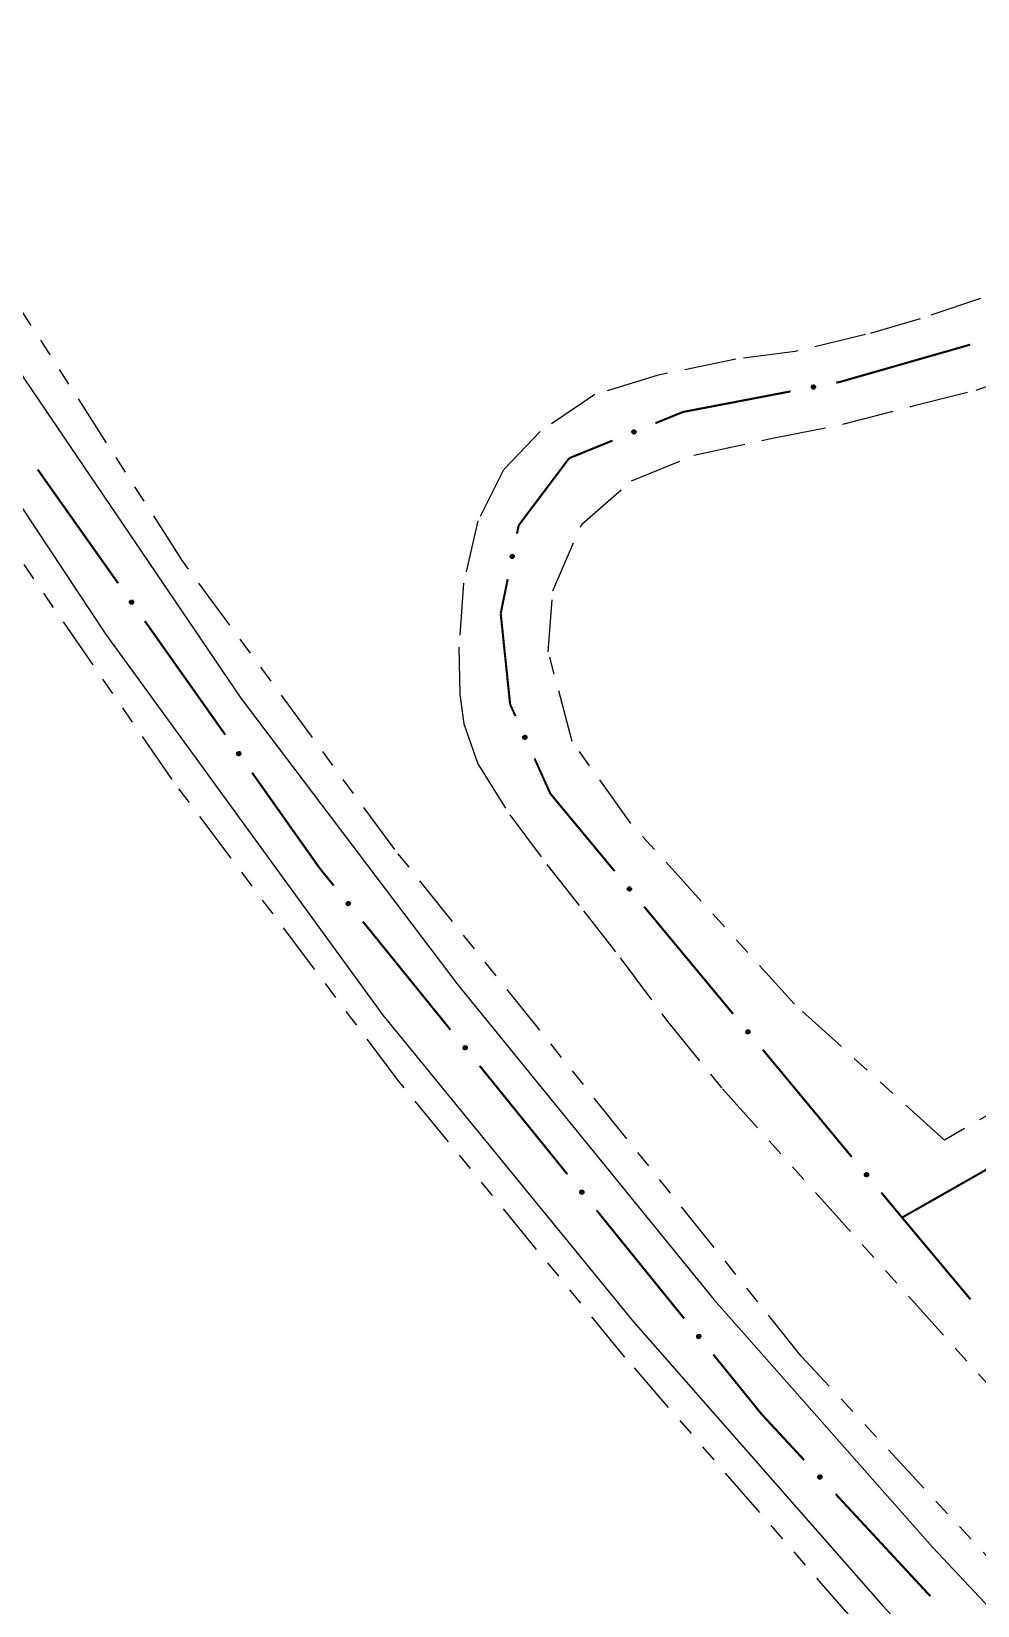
# Model space of a CAD drawing. Extents: x 208948 to 212966, y 4875285 to 4878160.
# Drawn here: x 211282 to 211363.5, y 4877432.6 to 4877568.2 of the extents above; entities that cross this region are included whole.
import ezdxf

# ---------------------------------------------------------------- set-up
doc = ezdxf.new("R2010")
doc.units = 0
doc.header["$LTSCALE"] = 1.5
doc.header["$MEASUREMENT"] = 0
doc.linetypes.add('TRACO_25', pattern=[8, 3, -1, 1, -1, 1, -1])
for name, color, linetype in [('SV-EIXO-ROD-ESTR', 7, 'CONTINUOUS'), ('SV-EIXO-RUA-N-PAV', 6, 'CONTINUOUS'), ('SV-FX-DOM-EST', 20, 'CONTINUOUS'), ('SV-ROD-ESTADUAIS', 20, 'CONTINUOUS'), ('SV-RUA-NAO-PAV', 7, 'CONTINUOUS')]:
    doc.layers.add(name, color=color, linetype=linetype)

msp = doc.modelspace()

# ---------------------------------------------------------------- linework, layer by layer
at = {"layer": 'SV-EIXO-ROD-ESTR', "const_width": 0.18}
for points in [[(211282.486059, 4877530.470601), (211289.413606, 4877520.672179)], [(211291.722789, 4877517.406038), (211298.650336, 4877507.607615)], [(211300.959519, 4877504.341474), (211306.732475, 4877496.176122)], [(211306.732475, 4877496.176122), (211306.765983, 4877496.128727)], [(211306.765983, 4877496.128727), (211307.987478, 4877494.619044)], [(211310.503488, 4877491.50943), (211318.051516, 4877482.18059)], [(211320.567526, 4877479.070976), (211328.115554, 4877469.742136)], [(211330.631564, 4877466.632522), (211338.179592, 4877457.303682)], [(211340.695602, 4877454.194068), (211344.469616, 4877449.529648)], [(211344.469616, 4877449.529648), (211344.860895, 4877449.046054)], [(211344.860895, 4877449.046054), (211348.516508, 4877445.101602)], [(211351.235479, 4877442.1678), (211359.392391, 4877433.366391)]]:
    msp.add_lwpolyline(points, dxfattribs=at)
at = {"layer": 'SV-EIXO-ROD-ESTR'}
for points in [[(211290.575136, 4877519.219977), (211290.623452, 4877519.212388), (211290.663425, 4877519.195984), (211290.692827, 4877519.172708), (211290.713445, 4877519.145364), (211290.731388, 4877519.115014), (211290.742727, 4877519.080424), (211290.746808, 4877519.039245), (211290.739535, 4877518.990724), (211290.72004, 4877518.95088), (211290.698762, 4877518.920834), (211290.671487, 4877518.897692), (211290.641712, 4877518.880756), (211290.605392, 4877518.870166), (211290.563621, 4877518.866437), (211290.515008, 4877518.874932), (211290.47593, 4877518.891282), (211290.448082, 4877518.914543), (211290.424991, 4877518.942111), (211290.407044, 4877518.973315), (211290.39611, 4877519.007333), (211290.392431, 4877519.049397), (211290.401451, 4877519.097267), (211290.417313, 4877519.136429), (211290.440178, 4877519.164596), (211290.46783, 4877519.186718), (211290.498051, 4877519.205084), (211290.532348, 4877519.21793), (211290.575136, 4877519.219977)], [(211299.811866, 4877506.155414), (211299.860182, 4877506.147824), (211299.900155, 4877506.131421), (211299.929557, 4877506.108144), (211299.950175, 4877506.0808), (211299.968118, 4877506.05045), (211299.979457, 4877506.01586), (211299.983538, 4877505.974681), (211299.976264, 4877505.92616), (211299.95677, 4877505.886316), (211299.935491, 4877505.85627), (211299.908217, 4877505.833129), (211299.878441, 4877505.816192), (211299.842121, 4877505.805602), (211299.80035, 4877505.801874), (211299.751738, 4877505.810368), (211299.712659, 4877505.826718), (211299.684812, 4877505.84998), (211299.661721, 4877505.877547), (211299.643774, 4877505.908751), (211299.632839, 4877505.94277), (211299.629161, 4877505.984834), (211299.638181, 4877506.032703), (211299.654043, 4877506.071865), (211299.676907, 4877506.100032), (211299.704559, 4877506.122154), (211299.734781, 4877506.140521), (211299.769078, 4877506.153367), (211299.811866, 4877506.155414)], [(211309.240685, 4877493.245176), (211309.289391, 4877493.240733), (211309.330343, 4877493.226955), (211309.361192, 4877493.205633), (211309.383539, 4877493.179683), (211309.403411, 4877493.150559), (211309.416968, 4877493.116777), (211309.423709, 4877493.075949), (211309.419595, 4877493.027059), (211309.402724, 4877492.986035), (211309.383438, 4877492.954673), (211309.35772, 4877492.929813), (211309.329105, 4877492.910982), (211309.293548, 4877492.89806), (211309.252107, 4877492.891633), (211309.203046, 4877492.896959), (211309.16299, 4877492.910742), (211309.133693, 4877492.932149), (211309.108864, 4877492.958162), (211309.088933, 4877492.988138), (211309.075816, 4877493.021376), (211309.069419, 4877493.063113), (211309.075318, 4877493.111466), (211309.088609, 4877493.151574), (211309.109599, 4877493.181164), (211309.135759, 4877493.205031), (211309.164727, 4877493.225318), (211309.198119, 4877493.24036), (211309.240685, 4877493.245176)], [(211319.304723, 4877480.806722), (211319.353429, 4877480.802279), (211319.394381, 4877480.788501), (211319.42523, 4877480.767179), (211319.447577, 4877480.741229), (211319.467449, 4877480.712105), (211319.481006, 4877480.678323), (211319.487747, 4877480.637495), (211319.483634, 4877480.588605), (211319.466762, 4877480.547581), (211319.447476, 4877480.516219), (211319.421758, 4877480.491359), (211319.393143, 4877480.472528), (211319.357586, 4877480.459606), (211319.316145, 4877480.453179), (211319.267084, 4877480.458505), (211319.227028, 4877480.472288), (211319.197731, 4877480.493695), (211319.172902, 4877480.519708), (211319.152971, 4877480.549684), (211319.139854, 4877480.582922), (211319.133457, 4877480.624659), (211319.139356, 4877480.673012), (211319.152647, 4877480.71312), (211319.173637, 4877480.74271), (211319.199797, 4877480.766577), (211319.228765, 4877480.786864), (211319.262157, 4877480.801906), (211319.304723, 4877480.806722)], [(211329.368761, 4877468.368268), (211329.417467, 4877468.363825), (211329.458419, 4877468.350047), (211329.489268, 4877468.328725), (211329.511615, 4877468.302775), (211329.531487, 4877468.273651), (211329.545044, 4877468.239869), (211329.551785, 4877468.199041), (211329.547672, 4877468.150151), (211329.5308, 4877468.109127), (211329.511514, 4877468.077765), (211329.485797, 4877468.052905), (211329.457181, 4877468.034074), (211329.421624, 4877468.021152), (211329.380183, 4877468.014725), (211329.331122, 4877468.020051), (211329.291066, 4877468.033834), (211329.261769, 4877468.055241), (211329.23694, 4877468.081254), (211329.217009, 4877468.11123), (211329.203892, 4877468.144468), (211329.197496, 4877468.186205), (211329.203394, 4877468.234558), (211329.216685, 4877468.274666), (211329.237675, 4877468.304256), (211329.263835, 4877468.328123), (211329.292803, 4877468.34841), (211329.326195, 4877468.363452), (211329.368761, 4877468.368268)], [(211339.432799, 4877455.929814), (211339.481505, 4877455.925371), (211339.522457, 4877455.911593), (211339.553306, 4877455.890271), (211339.575653, 4877455.864321), (211339.595525, 4877455.835197), (211339.609082, 4877455.801415), (211339.615823, 4877455.760587), (211339.61171, 4877455.711697), (211339.594838, 4877455.670673), (211339.575552, 4877455.639311), (211339.549835, 4877455.614451), (211339.521219, 4877455.59562), (211339.485662, 4877455.582698), (211339.444221, 4877455.576271), (211339.39516, 4877455.581597), (211339.355104, 4877455.59538), (211339.325807, 4877455.616787), (211339.300978, 4877455.6428), (211339.281047, 4877455.672776), (211339.26793, 4877455.706014), (211339.261534, 4877455.747751), (211339.267432, 4877455.796104), (211339.280723, 4877455.836212), (211339.301713, 4877455.865802), (211339.327874, 4877455.889669), (211339.356841, 4877455.909956), (211339.390233, 4877455.924998), (211339.432799, 4877455.929814)], [(211349.859067, 4877443.81491), (211349.907961, 4877443.813745), (211349.949745, 4877443.802746), (211349.981955, 4877443.783541), (211350.005993, 4877443.759149), (211350.027774, 4877443.731425), (211350.043567, 4877443.698628), (211350.053032, 4877443.658344), (211350.052208, 4877443.609288), (211350.038127, 4877443.567225), (211350.020989, 4877443.534639), (211349.996997, 4877443.50811), (211349.96971, 4877443.487402), (211349.9351, 4877443.472124), (211349.894183, 4877443.46293), (211349.844875, 4877443.464952), (211349.803985, 4877443.476017), (211349.773318, 4877443.495411), (211349.746799, 4877443.519699), (211349.724902, 4877443.54827), (211349.709585, 4877443.580553), (211349.700402, 4877443.621767), (211349.703043, 4877443.670407), (211349.713613, 4877443.711316), (211349.732571, 4877443.742248), (211349.757071, 4877443.767817), (211349.784613, 4877443.790001), (211349.81692, 4877443.807249), (211349.859067, 4877443.81491)]]:
    msp.add_lwpolyline(points, close=True, dxfattribs=at)
for points in [[(211290.392431, 4877519.049397), (211290.563621, 4877518.866437)], [(211290.39611, 4877519.007333), (211290.515008, 4877518.874932)], [(211290.399392, 4877519.025242), (211290.534457, 4877518.876751)], [(211290.400407, 4877519.07108), (211290.582331, 4877518.870492)], [(211290.401451, 4877519.097267), (211290.605392, 4877518.870166)], [(211290.404601, 4877518.987147), (211290.491365, 4877518.888063)], [(211290.407044, 4877518.973315), (211290.47593, 4877518.891282)], [(211290.409817, 4877519.114498), (211290.619965, 4877518.878717)], [(211290.417313, 4877519.136429), (211290.641712, 4877518.880756)], [(211290.430121, 4877519.147235), (211290.654447, 4877518.891399)], [(211290.440178, 4877519.164596), (211290.671487, 4877518.897692)], [(211290.455151, 4877519.173287), (211290.681976, 4877518.90919)], [(211290.46783, 4877519.186718), (211290.698762, 4877518.920834)], [(211290.486022, 4877519.193441), (211290.707985, 4877518.940948)], [(211290.498051, 4877519.205084), (211290.72004, 4877518.95088)], [(211290.517815, 4877519.207564), (211290.727501, 4877518.974799)], [(211290.532348, 4877519.21793), (211290.739535, 4877518.990724)], [(211290.552759, 4877519.217229), (211290.739601, 4877519.016776)], [(211290.575136, 4877519.219977), (211290.746808, 4877519.039245)], [(211290.601286, 4877519.214774), (211290.740154, 4877519.06563)], [(211290.623452, 4877519.212388), (211290.742727, 4877519.080424)], [(211290.646279, 4877519.203135), (211290.731141, 4877519.104378)], [(211290.663425, 4877519.195984), (211290.731388, 4877519.115014)], [(211299.629161, 4877505.984834), (211299.80035, 4877505.801874)], [(211299.632839, 4877505.94277), (211299.751738, 4877505.810368)], [(211299.636122, 4877505.960679), (211299.771186, 4877505.812188)], [(211299.637137, 4877506.006516), (211299.819061, 4877505.805928)], [(211299.638181, 4877506.032703), (211299.842121, 4877505.805602)], [(211299.641331, 4877505.922584), (211299.728095, 4877505.8235)], [(211299.643774, 4877505.908751), (211299.712659, 4877505.826718)], [(211299.646547, 4877506.049934), (211299.856694, 4877505.814153)], [(211299.654043, 4877506.071865), (211299.878441, 4877505.816192)], [(211299.666851, 4877506.082671), (211299.891177, 4877505.826835)], [(211299.676907, 4877506.100032), (211299.908217, 4877505.833129)], [(211299.691881, 4877506.108723), (211299.918705, 4877505.844627)], [(211299.704559, 4877506.122154), (211299.935491, 4877505.85627)], [(211299.722751, 4877506.128877), (211299.944715, 4877505.876384)], [(211299.734781, 4877506.140521), (211299.95677, 4877505.886316)], [(211299.754545, 4877506.143), (211299.964231, 4877505.910235)], [(211299.769078, 4877506.153367), (211299.976264, 4877505.92616)], [(211299.789489, 4877506.152666), (211299.97633, 4877505.952212)], [(211299.811866, 4877506.155414), (211299.983538, 4877505.974681)], [(211299.838016, 4877506.15021), (211299.976884, 4877506.001066)], [(211299.860182, 4877506.147824), (211299.979457, 4877506.01586)], [(211299.883009, 4877506.138572), (211299.967871, 4877506.039814)], [(211299.900155, 4877506.131421), (211299.968118, 4877506.05045)], [(211309.100689, 4877493.163187), (211309.341125, 4877492.922428)], [(211309.109599, 4877493.181164), (211309.35772, 4877492.929813)], [(211309.123978, 4877493.190807), (211309.367442, 4877492.941966)], [(211309.135759, 4877493.205031), (211309.383438, 4877492.954673)], [(211309.153477, 4877493.212919), (211309.391338, 4877492.975343)], [(211309.164727, 4877493.225318), (211309.402724, 4877492.986035)], [(211309.184288, 4877493.229073), (211309.408619, 4877493.010388)], [(211309.198119, 4877493.24036), (211309.419595, 4877493.027059)], [(211309.218533, 4877493.240983), (211309.417973, 4877493.053061)], [(211309.240685, 4877493.245176), (211309.423709, 4877493.075949)], [(211309.267117, 4877493.241678), (211309.415359, 4877493.101847)], [(211309.289391, 4877493.240733), (211309.416968, 4877493.116777)], [(211309.31277, 4877493.23298), (211309.403854, 4877493.13993)], [(211309.330343, 4877493.226955), (211309.403411, 4877493.150559)], [(211309.069419, 4877493.063113), (211309.252107, 4877492.891633)], [(211309.075318, 4877493.111466), (211309.293548, 4877492.89806)], [(211309.075816, 4877493.021376), (211309.203046, 4877492.896959)], [(211309.075973, 4877493.085267), (211309.270515, 4877492.896891)], [(211309.077931, 4877493.03946), (211309.222335, 4877492.900035)], [(211309.08255, 4877493.129203), (211309.307536, 4877492.907538)], [(211309.085598, 4877493.001783), (211309.178602, 4877492.90853)], [(211309.088609, 4877493.151574), (211309.329105, 4877492.910982)], [(211309.088933, 4877492.988138), (211309.16299, 4877492.910742)], [(211319.133457, 4877480.624659), (211319.316145, 4877480.453179)], [(211319.139356, 4877480.673012), (211319.357586, 4877480.459606)], [(211319.139854, 4877480.582922), (211319.267084, 4877480.458505)], [(211319.140011, 4877480.646813), (211319.334553, 4877480.458437)], [(211319.141969, 4877480.601006), (211319.286373, 4877480.461581)], [(211319.146588, 4877480.690749), (211319.371574, 4877480.469084)], [(211319.149636, 4877480.563329), (211319.24264, 4877480.470076)], [(211319.152647, 4877480.71312), (211319.393143, 4877480.472528)], [(211319.152971, 4877480.549684), (211319.227028, 4877480.472288)], [(211319.164727, 4877480.724733), (211319.405163, 4877480.483974)], [(211319.173637, 4877480.74271), (211319.421758, 4877480.491359)], [(211319.188016, 4877480.752353), (211319.43148, 4877480.503512)], [(211319.199797, 4877480.766577), (211319.447476, 4877480.516219)], [(211319.217515, 4877480.774465), (211319.455376, 4877480.536889)], [(211319.228765, 4877480.786864), (211319.466762, 4877480.547581)], [(211319.248326, 4877480.790619), (211319.472657, 4877480.571934)], [(211319.262157, 4877480.801906), (211319.483634, 4877480.588605)], [(211319.282571, 4877480.802529), (211319.482011, 4877480.614607)], [(211319.304723, 4877480.806722), (211319.487747, 4877480.637495)], [(211319.331155, 4877480.803224), (211319.479397, 4877480.663393)], [(211319.353429, 4877480.802279), (211319.481006, 4877480.678323)], [(211319.376808, 4877480.794526), (211319.467892, 4877480.701476)], [(211319.394381, 4877480.788501), (211319.467449, 4877480.712105)], [(211329.197496, 4877468.186205), (211329.380183, 4877468.014725)], [(211329.203394, 4877468.234558), (211329.421624, 4877468.021152)], [(211329.203892, 4877468.144468), (211329.331122, 4877468.020051)], [(211329.204049, 4877468.208359), (211329.398591, 4877468.019983)], [(211329.206007, 4877468.162552), (211329.350412, 4877468.023127)], [(211329.210626, 4877468.252295), (211329.435612, 4877468.03063)], [(211329.213674, 4877468.124875), (211329.306678, 4877468.031622)], [(211329.216685, 4877468.274666), (211329.457181, 4877468.034074)], [(211329.217009, 4877468.11123), (211329.291066, 4877468.033834)], [(211329.228765, 4877468.286279), (211329.469201, 4877468.04552)], [(211329.237675, 4877468.304256), (211329.485797, 4877468.052905)], [(211329.252054, 4877468.313899), (211329.495518, 4877468.065058)], [(211329.263835, 4877468.328123), (211329.511514, 4877468.077765)], [(211329.281553, 4877468.336011), (211329.519414, 4877468.098435)], [(211329.292803, 4877468.34841), (211329.5308, 4877468.109127)], [(211329.312364, 4877468.352165), (211329.536695, 4877468.13348)], [(211329.326195, 4877468.363452), (211329.547672, 4877468.150151)], [(211329.346609, 4877468.364075), (211329.546049, 4877468.176153)], [(211329.368761, 4877468.368268), (211329.551785, 4877468.199041)], [(211329.395193, 4877468.36477), (211329.543435, 4877468.224939)], [(211329.417467, 4877468.363825), (211329.545044, 4877468.239869)], [(211329.440846, 4877468.356072), (211329.53193, 4877468.263022)], [(211329.458419, 4877468.350047), (211329.531487, 4877468.273651)], [(211339.261534, 4877455.747751), (211339.444221, 4877455.576271)], [(211339.267432, 4877455.796104), (211339.485662, 4877455.582698)], [(211339.26793, 4877455.706014), (211339.39516, 4877455.581597)], [(211339.268087, 4877455.769905), (211339.462629, 4877455.581529)], [(211339.270045, 4877455.724098), (211339.41445, 4877455.584673)], [(211339.274664, 4877455.813841), (211339.49965, 4877455.592176)], [(211339.277712, 4877455.686421), (211339.370716, 4877455.593168)], [(211339.280723, 4877455.836212), (211339.521219, 4877455.59562)], [(211339.281047, 4877455.672776), (211339.355104, 4877455.59538)], [(211339.292803, 4877455.847825), (211339.533239, 4877455.607066)], [(211339.301713, 4877455.865802), (211339.549835, 4877455.614451)], [(211339.316092, 4877455.875445), (211339.559556, 4877455.626604)], [(211339.327874, 4877455.889669), (211339.575552, 4877455.639311)], [(211339.345591, 4877455.897557), (211339.583452, 4877455.659981)], [(211339.356841, 4877455.909956), (211339.594838, 4877455.670673)], [(211339.376403, 4877455.913711), (211339.600733, 4877455.695026)], [(211339.390233, 4877455.924998), (211339.61171, 4877455.711697)], [(211339.410647, 4877455.925621), (211339.610087, 4877455.737699)], [(211339.432799, 4877455.929814), (211339.615823, 4877455.760587)], [(211339.459231, 4877455.926316), (211339.607473, 4877455.786485)], [(211339.481505, 4877455.925371), (211339.609082, 4877455.801415)], [(211339.504884, 4877455.917618), (211339.595968, 4877455.824568)], [(211339.522457, 4877455.911593), (211339.595525, 4877455.835197)], [(211349.700402, 4877443.621767), (211349.894183, 4877443.46293)], [(211349.703043, 4877443.670407), (211349.9351, 4877443.472124)], [(211349.705455, 4877443.644311), (211349.912197, 4877443.469412)], [(211349.709069, 4877443.688589), (211349.94842, 4877443.482518)], [(211349.709585, 4877443.580553), (211349.844875, 4877443.464952)], [(211349.710482, 4877443.598738), (211349.863915, 4877443.469316)], [(211349.713613, 4877443.711316), (211349.96971, 4877443.487402)], [(211349.720659, 4877443.56166), (211349.81971, 4877443.474858)], [(211349.724887, 4877443.723714), (211349.980934, 4877443.499628)], [(211349.724902, 4877443.54827), (211349.803985, 4877443.476017)], [(211349.732571, 4877443.742248), (211349.996997, 4877443.50811)], [(211349.746271, 4877443.752833), (211350.005881, 4877443.520888)], [(211349.757071, 4877443.767817), (211350.020989, 4877443.534639)], [(211349.77422, 4877443.776876), (211350.027484, 4877443.555793)], [(211349.784613, 4877443.790001), (211350.038127, 4877443.567225)], [(211349.803878, 4877443.79506), (211350.042375, 4877443.591918)], [(211349.81692, 4877443.807249), (211350.052208, 4877443.609288)], [(211349.837246, 4877443.809241), (211350.048845, 4877443.635123)], [(211349.859067, 4877443.81491), (211350.053032, 4877443.658344)], [(211349.885674, 4877443.813193), (211350.042964, 4877443.683624)], [(211349.907961, 4877443.813745), (211350.043567, 4877443.698628)], [(211349.931807, 4877443.807578), (211350.02893, 4877443.720849)], [(211349.949745, 4877443.802746), (211350.027774, 4877443.731425)]]:
    msp.add_lwpolyline(points, dxfattribs=at)
at = {"layer": 'SV-EIXO-RUA-N-PAV', "const_width": 0.18}
for points in [[(211351.588031, 4877538.014561), (211362.826969, 4877541.235076)], [(211351.284782, 4877537.956563), (211351.588031, 4877538.014561)], [(211338.089078, 4877535.432794), (211347.355993, 4877537.205155)], [(211335.712386, 4877534.467822), (211337.565471, 4877535.220202)], [(211337.565471, 4877535.220202), (211338.089078, 4877535.432794)], [(211328.278364, 4877531.449497), (211332.006216, 4877532.963061)], [(211327.691609, 4877530.668815), (211328.278364, 4877531.449497)], [(211323.926242, 4877525.658962), (211327.691609, 4877530.668815)], [(211323.779829, 4877524.940841), (211323.926242, 4877525.658962)], [(211322.377182, 4877518.061191), (211322.980735, 4877521.021473)], [(211322.478215, 4877517.087602), (211322.377182, 4877518.061191)], [(211323.188595, 4877510.242125), (211322.478215, 4877517.087602)], [(211323.236899, 4877510.134725), (211323.188595, 4877510.242125)], [(211323.647082, 4877509.222722), (211323.236899, 4877510.134725)], [(211326.655539, 4877502.533706), (211325.287815, 4877505.57471)], [(211327.080438, 4877502.021403), (211326.655539, 4877502.533706)], [(211332.187564, 4877495.863703), (211327.080438, 4877502.021403)], [(211342.401816, 4877483.548304), (211334.741127, 4877492.784854)], [(211352.616068, 4877471.232906), (211344.955379, 4877480.469455)], [(211367.274156, 4877471.868432), (211357.712704, 4877466.429808)], [(211356.956467, 4877465.999655), (211355.169631, 4877468.154056)], [(211357.712704, 4877466.429808), (211356.956467, 4877465.999655)], [(211357.085432, 4877465.845442), (211356.956467, 4877465.999655)], [(211362.859078, 4877458.941457), (211357.085432, 4877465.845442)]]:
    msp.add_lwpolyline(points, dxfattribs=at)
at = {"layer": 'SV-EIXO-RUA-N-PAV'}
for points in [[(211349.158586, 4877537.661989), (211349.185481, 4877537.702839), (211349.216949, 4877537.732447), (211349.250303, 4877537.749588), (211349.283726, 4877537.75705), (211349.31878, 4877537.760832), (211349.354962, 4877537.756848), (211349.394142, 4877537.743531), (211349.435309, 4877537.716839), (211349.463521, 4877537.682609), (211349.482075, 4877537.650809), (211349.491862, 4877537.616405), (211349.494966, 4877537.58229), (211349.489585, 4877537.544843), (211349.475701, 4877537.50527), (211349.44786, 4877537.464525), (211349.41681, 4877537.435709), (211349.384113, 4877537.419977), (211349.349464, 4877537.410357), (211349.313631, 4877537.406924), (211349.278136, 4877537.41104), (211349.238317, 4877537.42509), (211349.198466, 4877537.453102), (211349.169372, 4877537.483742), (211349.153185, 4877537.51621), (211349.144481, 4877537.550536), (211349.14026, 4877537.585648), (211349.142751, 4877537.622186), (211349.158586, 4877537.661989)], [(211333.684763, 4877533.763384), (211333.703156, 4877533.808702), (211333.728231, 4877533.84389), (211333.757592, 4877533.867219), (211333.788912, 4877533.881069), (211333.822551, 4877533.891629), (211333.858814, 4877533.894793), (211333.89984, 4877533.88939), (211333.94543, 4877533.871259), (211333.979788, 4877533.843203), (211334.0042, 4877533.815642), (211334.020522, 4877533.783814), (211334.030233, 4877533.750964), (211334.032274, 4877533.713187), (211334.026393, 4877533.671664), (211334.007052, 4877533.626263), (211333.982232, 4877533.591935), (211333.953241, 4877533.570116), (211333.92114, 4877533.553909), (211333.886668, 4877533.54354), (211333.851053, 4877533.540639), (211333.809257, 4877533.546636), (211333.764699, 4877533.566319), (211333.730178, 4877533.590683), (211333.707958, 4877533.61936), (211333.692714, 4877533.651323), (211333.681712, 4877533.684933), (211333.677013, 4877533.721254), (211333.684763, 4877533.763384)], [(211323.243717, 4877522.862364), (211323.216164, 4877522.902773), (211323.200747, 4877522.943137), (211323.197578, 4877522.980503), (211323.203387, 4877523.014253), (211323.213219, 4877523.048111), (211323.230664, 4877523.08006), (211323.257879, 4877523.111232), (211323.298221, 4877523.139155), (211323.340608, 4877523.152231), (211323.377075, 4877523.157298), (211323.412616, 4877523.153267), (211323.445348, 4877523.143164), (211323.477935, 4877523.123946), (211323.509255, 4877523.096057), (211323.536352, 4877523.054813), (211323.551195, 4877523.015138), (211323.553311, 4877522.978915), (211323.549032, 4877522.94321), (211323.53858, 4877522.908764), (211323.521276, 4877522.8775), (211323.493139, 4877522.846017), (211323.452076, 4877522.819812), (211323.412674, 4877522.804556), (211323.37649, 4877522.801931), (211323.341433, 4877522.806936), (211323.307354, 4877522.816384), (211323.274508, 4877522.832583), (211323.243717, 4877522.862364)], [(211324.42599, 4877507.222526), (211324.380023, 4877507.239231), (211324.343932, 4877507.262988), (211324.319534, 4877507.291466), (211324.304536, 4877507.322253), (211324.292739, 4877507.355478), (211324.288237, 4877507.3916), (211324.29212, 4877507.432798), (211324.308554, 4877507.479027), (211324.33532, 4877507.514398), (211324.36196, 4877507.539812), (211324.393163, 4877507.5573), (211324.425631, 4877507.568218), (211324.463307, 4877507.571655), (211324.505019, 4877507.567312), (211324.551104, 4877507.549662), (211324.586326, 4877507.526129), (211324.609202, 4877507.497964), (211324.626584, 4877507.466484), (211324.638221, 4877507.432419), (211324.642436, 4877507.396936), (211324.637988, 4877507.354947), (211324.619965, 4877507.309691), (211324.596895, 4877507.274293), (211324.569058, 4877507.251028), (211324.53768, 4877507.234613), (211324.5045, 4877507.222376), (211324.468378, 4877507.216338), (211324.42599, 4877507.222526)], [(211333.471339, 4877494.143411), (211333.422583, 4877494.147263), (211333.381466, 4877494.160542), (211333.350361, 4877494.181489), (211333.327701, 4877494.207166), (211333.307477, 4877494.236046), (211333.293511, 4877494.269661), (211333.286275, 4877494.310404), (211333.289795, 4877494.359341), (211333.306167, 4877494.400566), (211333.325071, 4877494.43216), (211333.350485, 4877494.457331), (211333.378869, 4877494.476507), (211333.414267, 4877494.48986), (211333.455628, 4877494.49679), (211333.50475, 4877494.49206), (211333.54497, 4877494.478764), (211333.574524, 4877494.457713), (211333.599667, 4877494.432004), (211333.619961, 4877494.402272), (211333.63348, 4877494.369196), (211333.640382, 4877494.327539), (211333.635071, 4877494.279118), (211333.622268, 4877494.238852), (211333.601638, 4877494.20901), (211333.57577, 4877494.184826), (211333.54705, 4877494.164189), (211333.513844, 4877494.148744), (211333.471339, 4877494.143411)], [(211343.685592, 4877481.828013), (211343.636835, 4877481.831864), (211343.595719, 4877481.845144), (211343.564614, 4877481.86609), (211343.541953, 4877481.891767), (211343.521729, 4877481.920647), (211343.507763, 4877481.954262), (211343.500527, 4877481.995005), (211343.504047, 4877482.043942), (211343.520419, 4877482.085167), (211343.539323, 4877482.116761), (211343.564737, 4877482.141932), (211343.593122, 4877482.161108), (211343.628519, 4877482.174461), (211343.66988, 4877482.181391), (211343.719002, 4877482.176661), (211343.759222, 4877482.163365), (211343.788776, 4877482.142315), (211343.813919, 4877482.116605), (211343.834213, 4877482.086873), (211343.847732, 4877482.053797), (211343.854635, 4877482.01214), (211343.849323, 4877481.963719), (211343.83652, 4877481.923453), (211343.815891, 4877481.893611), (211343.790022, 4877481.869427), (211343.761302, 4877481.848791), (211343.728096, 4877481.833345), (211343.685592, 4877481.828013)], [(211353.899844, 4877469.512614), (211353.851087, 4877469.516465), (211353.809971, 4877469.529745), (211353.778866, 4877469.550691), (211353.756206, 4877469.576368), (211353.735982, 4877469.605248), (211353.722016, 4877469.638863), (211353.714779, 4877469.679606), (211353.718299, 4877469.728543), (211353.734671, 4877469.769769), (211353.753576, 4877469.801363), (211353.778989, 4877469.826533), (211353.807374, 4877469.845709), (211353.842772, 4877469.859062), (211353.884132, 4877469.865992), (211353.933254, 4877469.861262), (211353.973474, 4877469.847966), (211354.003029, 4877469.826916), (211354.028171, 4877469.801206), (211354.048465, 4877469.771474), (211354.061984, 4877469.738398), (211354.068887, 4877469.696741), (211354.063576, 4877469.64832), (211354.050773, 4877469.608054), (211354.030143, 4877469.578212), (211354.004274, 4877469.554028), (211353.975555, 4877469.533392), (211353.942348, 4877469.517946), (211353.899844, 4877469.512614)]]:
    msp.add_lwpolyline(points, close=True, dxfattribs=at)
for points in [[(211349.14026, 4877537.585648), (211349.463521, 4877537.682609)], [(211349.142751, 4877537.622186), (211349.435309, 4877537.716839)], [(211349.144481, 4877537.550536), (211349.482075, 4877537.650809)], [(211349.145885, 4877537.569879), (211349.467577, 4877537.667526)], [(211349.146178, 4877537.604667), (211349.44483, 4877537.699296)], [(211349.151466, 4877537.533437), (211349.485732, 4877537.63071)], [(211349.151832, 4877537.640479), (211349.411617, 4877537.727675)], [(211349.153185, 4877537.51621), (211349.491862, 4877537.616405)], [(211349.158586, 4877537.661989), (211349.394142, 4877537.743531)], [(211349.164831, 4877537.499872), (211349.490544, 4877537.598288)], [(211349.169372, 4877537.483742), (211349.494966, 4877537.58229)], [(211349.17414, 4877537.683645), (211349.367367, 4877537.748386)], [(211349.185481, 4877537.702839), (211349.354962, 4877537.756848)], [(211349.186239, 4877537.467846), (211349.487827, 4877537.561648)], [(211349.198466, 4877537.453102), (211349.489585, 4877537.544843)], [(211349.203347, 4877537.719795), (211349.328362, 4877537.756208)], [(211349.216949, 4877537.732447), (211349.31878, 4877537.760832)], [(211349.221875, 4877537.44132), (211349.479749, 4877537.523982)], [(211349.238317, 4877537.42509), (211349.475701, 4877537.50527)], [(211349.263188, 4877537.421436), (211349.454248, 4877537.482984)], [(211349.278136, 4877537.41104), (211349.44786, 4877537.464525)], [(211349.300026, 4877537.410421), (211349.426125, 4877537.448431)], [(211349.313631, 4877537.406924), (211349.41681, 4877537.435709)], [(211333.677013, 4877533.721254), (211333.94543, 4877533.871259)], [(211333.682344, 4877533.740969), (211333.920078, 4877533.877256)], [(211333.683798, 4877533.704742), (211333.958196, 4877533.855915)], [(211333.684763, 4877533.763384), (211333.89984, 4877533.88939)], [(211333.695785, 4877533.787662), (211333.872633, 4877533.888919)], [(211333.703156, 4877533.808702), (211333.858814, 4877533.894793)], [(211333.717364, 4877533.828823), (211333.832851, 4877533.888967)], [(211333.728231, 4877533.84389), (211333.822551, 4877533.891629)], [(211333.681712, 4877533.684933), (211333.979788, 4877533.843203)], [(211333.69031, 4877533.670568), (211333.986714, 4877533.829203)], [(211333.692714, 4877533.651323), (211334.0042, 4877533.815642)], [(211333.702905, 4877533.635919), (211334.011715, 4877533.796645)], [(211333.707958, 4877533.61936), (211334.020522, 4877533.783814)], [(211333.722573, 4877533.605614), (211334.02277, 4877533.765789)], [(211333.730178, 4877533.590683), (211334.030233, 4877533.750964)], [(211333.749826, 4877533.578389), (211334.027266, 4877533.729324)], [(211333.764699, 4877533.566319), (211334.032274, 4877533.713187)], [(211333.78996, 4877533.559339), (211334.026705, 4877533.690806)], [(211333.809257, 4877533.546636), (211334.026393, 4877533.671664)], [(211333.834363, 4877533.547913), (211334.009709, 4877533.645615)], [(211333.851053, 4877533.540639), (211334.007052, 4877533.626263)], [(211333.872643, 4877533.544311), (211333.988881, 4877533.606232)], [(211333.886668, 4877533.54354), (211333.982232, 4877533.591935)], [(211323.200747, 4877522.943137), (211323.213219, 4877523.048111)], [(211323.207276, 4877522.925745), (211323.22114, 4877523.055214)], [(211323.216164, 4877522.902773), (211323.230664, 4877523.08006)], [(211323.229603, 4877522.884985), (211323.243207, 4877523.088315)], [(211323.243717, 4877522.862364), (211323.257879, 4877523.111232)], [(211323.261042, 4877522.847938), (211323.27919, 4877523.121364)], [(211323.274508, 4877522.832583), (211323.298221, 4877523.139155)], [(211323.292014, 4877522.82909), (211323.318067, 4877523.14129)], [(211323.307354, 4877522.816384), (211323.340608, 4877523.152231)], [(211323.324077, 4877522.81559), (211323.3561, 4877523.150246)], [(211323.341433, 4877522.806936), (211323.377075, 4877523.157298)], [(211323.359904, 4877522.806893), (211323.397055, 4877523.153037)], [(211323.37649, 4877522.801931), (211323.412616, 4877523.153267)], [(211323.396029, 4877522.80649), (211323.42887, 4877523.145158)], [(211323.412674, 4877522.804556), (211323.445348, 4877523.143164)], [(211323.43379, 4877522.81411), (211323.461725, 4877523.128711)], [(211323.452076, 4877522.819812), (211323.477935, 4877523.123946)], [(211323.471876, 4877522.836982), (211323.493489, 4877523.106917)], [(211323.493139, 4877522.846017), (211323.509255, 4877523.096057)], [(211323.505976, 4877522.86763), (211323.521709, 4877523.067741)], [(211323.521276, 4877522.8775), (211323.536352, 4877523.054813)], [(211323.530172, 4877522.897511), (211323.542971, 4877523.028591)], [(211323.53858, 4877522.908764), (211323.551195, 4877523.015138)], [(211324.380023, 4877507.239231), (211324.288237, 4877507.3916)], [(211324.42599, 4877507.222526), (211324.29212, 4877507.432798)], [(211324.343932, 4877507.262988), (211324.292739, 4877507.355478)], [(211324.401321, 4877507.232643), (211324.293596, 4877507.405627)], [(211324.359391, 4877507.252685), (211324.295019, 4877507.36587)], [(211324.448479, 4877507.220936), (211324.303498, 4877507.45347)], [(211324.468378, 4877507.216338), (211324.308554, 4877507.479027)], [(211324.484628, 4877507.223729), (211324.323415, 4877507.492351)], [(211324.5045, 4877507.222376), (211324.33532, 4877507.514398)], [(211324.518537, 4877507.231499), (211324.349054, 4877507.521837)], [(211324.53768, 4877507.234613), (211324.36196, 4877507.539812)], [(211324.552697, 4877507.245367), (211324.380666, 4877507.548024)], [(211324.569058, 4877507.251028), (211324.393163, 4877507.5573)], [(211324.582254, 4877507.266141), (211324.411092, 4877507.560212)], [(211324.596895, 4877507.274293), (211324.425631, 4877507.568218)], [(211324.608453, 4877507.294383), (211324.447366, 4877507.566054)], [(211324.619965, 4877507.309691), (211324.463307, 4877507.571655)], [(211324.626007, 4877507.335193), (211324.485878, 4877507.566917)], [(211324.637988, 4877507.354947), (211324.505019, 4877507.567312)], [(211324.635784, 4877507.379988), (211324.531667, 4877507.551602)], [(211324.642436, 4877507.396936), (211324.551104, 4877507.549662)], [(211324.637969, 4877507.418375), (211324.571793, 4877507.532245)], [(211324.638221, 4877507.432419), (211324.586326, 4877507.526129)], [(211333.471339, 4877494.143411), (211333.286275, 4877494.310404)], [(211333.513844, 4877494.148744), (211333.289795, 4877494.359341)], [(211333.493439, 4877494.147873), (211333.291732, 4877494.333361)], [(211333.422583, 4877494.147263), (211333.293511, 4877494.269661)], [(211333.444867, 4877494.146588), (211333.294938, 4877494.284609)], [(211333.527536, 4877494.160198), (211333.300568, 4877494.376144)], [(211333.54705, 4877494.164189), (211333.306167, 4877494.400566)], [(211333.399112, 4877494.154732), (211333.306905, 4877494.246669)], [(211333.381466, 4877494.160542), (211333.307477, 4877494.236046)], [(211333.558149, 4877494.176724), (211333.317422, 4877494.411396)], [(211333.57577, 4877494.184826), (211333.325071, 4877494.43216)], [(211333.587378, 4877494.199193), (211333.340912, 4877494.44506)], [(211333.601638, 4877494.20901), (211333.350485, 4877494.457331)], [(211333.61033, 4877494.227093), (211333.36699, 4877494.464916)], [(211333.622268, 4877494.238852), (211333.378869, 4877494.476507)], [(211333.628055, 4877494.261295), (211333.400395, 4877494.480213)], [(211333.635071, 4877494.279118), (211333.414267, 4877494.48986)], [(211333.634098, 4877494.305307), (211333.437285, 4877494.491308)], [(211333.640382, 4877494.327539), (211333.455628, 4877494.49679)], [(211333.631584, 4877494.351087), (211333.485499, 4877494.48875)], [(211333.63348, 4877494.369196), (211333.50475, 4877494.49206)], [(211333.62346, 4877494.388669), (211333.529332, 4877494.480786)], [(211333.619961, 4877494.402272), (211333.54497, 4877494.478764)], [(211343.685592, 4877481.828013), (211343.500527, 4877481.995005)], [(211343.728096, 4877481.833345), (211343.504047, 4877482.043942)], [(211343.707691, 4877481.832474), (211343.505985, 4877482.017962)], [(211343.636835, 4877481.831864), (211343.507763, 4877481.954262)], [(211343.659119, 4877481.831189), (211343.509191, 4877481.96921)], [(211343.741788, 4877481.844799), (211343.51482, 4877482.060745)], [(211343.761302, 4877481.848791), (211343.520419, 4877482.085167)], [(211343.613364, 4877481.839333), (211343.521157, 4877481.93127)], [(211343.595719, 4877481.845144), (211343.521729, 4877481.920647)], [(211343.772401, 4877481.861325), (211343.531674, 4877482.095997)], [(211343.790022, 4877481.869427), (211343.539323, 4877482.116761)], [(211343.80163, 4877481.883794), (211343.555164, 4877482.129661)], [(211343.815891, 4877481.893611), (211343.564737, 4877482.141932)], [(211343.824582, 4877481.911694), (211343.581242, 4877482.149517)], [(211343.83652, 4877481.923453), (211343.593122, 4877482.161108)], [(211343.842307, 4877481.945896), (211343.614647, 4877482.164814)], [(211343.849323, 4877481.963719), (211343.628519, 4877482.174461)], [(211343.84835, 4877481.989909), (211343.651537, 4877482.175909)], [(211343.854635, 4877482.01214), (211343.66988, 4877482.181391)], [(211343.845836, 4877482.035688), (211343.699751, 4877482.173351)], [(211343.847732, 4877482.053797), (211343.719002, 4877482.176661)], [(211343.837713, 4877482.07327), (211343.743584, 4877482.165387)], [(211343.834213, 4877482.086873), (211343.759222, 4877482.163365)], [(211353.899844, 4877469.512614), (211353.714779, 4877469.679606)], [(211353.942348, 4877469.517946), (211353.718299, 4877469.728543)], [(211353.921943, 4877469.517075), (211353.720237, 4877469.702563)], [(211353.851087, 4877469.516465), (211353.722016, 4877469.638863)], [(211353.873371, 4877469.515791), (211353.723443, 4877469.653811)], [(211353.956041, 4877469.5294), (211353.729072, 4877469.745346)], [(211353.975555, 4877469.533392), (211353.734671, 4877469.769769)], [(211353.827616, 4877469.523934), (211353.735409, 4877469.615872)], [(211353.809971, 4877469.529745), (211353.735982, 4877469.605248)], [(211353.986653, 4877469.545926), (211353.745927, 4877469.780598)], [(211354.004274, 4877469.554028), (211353.753576, 4877469.801363)], [(211354.015882, 4877469.568395), (211353.769416, 4877469.814262)], [(211354.030143, 4877469.578212), (211353.778989, 4877469.826533)], [(211354.038834, 4877469.596295), (211353.795494, 4877469.834118)], [(211354.050773, 4877469.608054), (211353.807374, 4877469.845709)], [(211354.05656, 4877469.630497), (211353.8289, 4877469.849415)], [(211354.063576, 4877469.64832), (211353.842772, 4877469.859062)], [(211354.062603, 4877469.67451), (211353.865789, 4877469.86051)], [(211354.068887, 4877469.696741), (211353.884132, 4877469.865992)], [(211354.060089, 4877469.720289), (211353.914003, 4877469.857952)], [(211354.061984, 4877469.738398), (211353.933254, 4877469.861262)], [(211354.051965, 4877469.757871), (211353.957837, 4877469.849988)], [(211354.048465, 4877469.771474), (211353.973474, 4877469.847966)]]:
    msp.add_lwpolyline(points, dxfattribs=at)
at = {"layer": 'SV-FX-DOM-EST', "linetype": 'TRACO_25'}
for points in [[(211593.606706, 4877194.929585, 14.807344), (211579.386038, 4877209.7716, 15.335807), (211528.645454, 4877263.14386, 15.744618), (211495.950182, 4877297.586343, 15.744618), (211475.655299, 4877318.965769, 15.824387), (211443.564526, 4877352.520099, 16.621592), (211432.314904, 4877364.328612, 16.574324), (211399.612598, 4877398.655596, 16.574324), (211348.272802, 4877454.066346, 16.291399), (211313.256036, 4877497.714499, 16.690691), (211294.912353, 4877522.683421, 16.960211), (211279.499061, 4877546.662359, 16.800495), (211265.886116, 4877568.411391, 16.760567), (211253.943407, 4877589.400443, 16.411186), (211239.510043, 4877616.119226, 15.862161), (211226.566782, 4877643.79794, 16.051825), (211215.373869, 4877669.156754, 15.692462), (211201.590186, 4877701.815218, 14.704216), (211191.217388, 4877726.804041, 14.304925), (211170.141752, 4877776.831688, 14.314907), (211144.214865, 4877837.658832, 8.894528), (211131.554508, 4877867.90044, 8.894528), (211114.550631, 4877907.421634, 7.849476)], [(211593.606111, 4877178.030941, 15.206184), (211589.152032, 4877182.704775, 15.206184), (211527.853395, 4877247.085434, 15.525256), (211495.641018, 4877281.087274, 16.053719), (211468.774387, 4877309.4464, 16.053719), (211428.115564, 4877351.440305, 16.53651), (211416.625189, 4877363.598081, 16.53651), (211388.274649, 4877393.595321, 16.564871), (211352.574765, 4877431.51747, 16.600849), (211333.08112, 4877453.976538, 16.86039), (211313.577385, 4877477.775536, 17.509237), (211294.063505, 4877503.75442, 17.449343), (211276.309833, 4877529.553292, 17.319574), (211275.375658, 4877531.033453, 17.319574), (211260.576443, 4877554.482185, 17.119928), (211243.732679, 4877583.210892, 16.86039), (211227.758902, 4877613.609502, 16.640779), (211226.325931, 4877613.991348, 16.530973), (211224.778609, 4877613.039569, 16.471081)]]:
    msp.add_polyline3d(points, dxfattribs=at)
at = {"layer": 'SV-ROD-ESTADUAIS', "linetype": 'Continuous'}
for points in [[(211104.595007, 4877907.421966, 7.564179), (211121.479307, 4877867.735558, 5.819985), (211135.461335, 4877834.494244, 8.694882), (211137.301311, 4877830.387745, 8.694882), (211159.620543, 4877777.431787, 12.44822), (211188.428186, 4877709.974955, 14.544499), (211207.633344, 4877664.057116, 16.181593), (211222.677287, 4877629.558732, 16.620813), (211238.501125, 4877597.980186, 16.600849), (211264.026924, 4877553.002219, 17.399431), (211288.352048, 4877516.243839, 17.599077), (211312.236862, 4877483.445257, 17.399431), (211333.821002, 4877457.006371, 17.020105), (211355.284997, 4877432.577381, 17.000141), (211396.29579, 4877388.60466, 16.829563), (211419.946881, 4877363.752743, 16.829563), (211435.966569, 4877346.919694, 16.990269), (211474.193788, 4877306.856915, 16.033777), (211495.701124, 4877284.294936, 16.033777), (211505.920229, 4877273.6475, 16.033777), (211509.3513, 4877270.202005, 16.033777), (211540.311542, 4877237.496982, 15.65488), (211593.60623, 4877181.407966, 15.65488)], [(211111.692456, 4877907.421729, 7.642881), (211128.611798, 4877867.852282, 6.708408), (211138.1337, 4877845.088519, 8.834634), (211141.591941, 4877837.11736, 8.834634), (211143.282942, 4877832.923244, 8.834634), (211167.881583, 4877775.581782, 11.939124), (211193.658461, 4877714.634646, 14.534517), (211220.245554, 4877651.787601, 16.341311), (211230.358185, 4877628.898671, 16.640779), (211245.731902, 4877598.400074, 16.710655), (211263.135886, 4877567.271485, 17.070017), (211281.359821, 4877538.272774, 17.499254), (211299.993703, 4877510.763981, 17.47929), (211318.697409, 4877486.05504, 16.970194), (211340.731643, 4877458.946184, 16.930265), (211359.565142, 4877437.597066, 16.910299), (211401.904337, 4877392.554941, 16.890335), (211428.858652, 4877364.167685, 16.67831), (211442.235325, 4877350.079883, 16.67831), (211474.514989, 4877316.165996, 16.043749), (211495.87688, 4877293.674457, 15.914125), (211511.107107, 4877277.888265, 15.914125)]]:
    msp.add_polyline3d(points, dxfattribs=at)
at = {"layer": 'SV-RUA-NAO-PAV', "linetype": 'TRACO_25'}
for points in [[(211363.708518, 4877545.201394, 14.794057), (211358.518056, 4877543.461549, 14.833985), (211353.820916, 4877542.094803, 14.853951), (211347.747044, 4877540.651829, 14.833985), (211342.63652, 4877539.981927, 14.843967), (211335.845786, 4877538.582421, 14.843967), (211330.473908, 4877536.929536, 14.843967), (211325.790732, 4877533.761505, 14.843967), (211322.622702, 4877530.455734, 14.853951), (211320.418854, 4877526.048039, 14.853951), (211319.17919, 4877520.676161, 14.853951), (211318.765969, 4877515.166543, 14.843967), (211318.855779, 4877511.073731, 14.843967), (211319.195984, 4877508.543859, 14.843967), (211320.418854, 4877505.111489, 14.843967), (211323.173664, 4877500.703794, 14.843967), (211326.341694, 4877496.43384, 14.843967), (211329.509725, 4877492.439367, 14.784074), (211332.677755, 4877488.376023, 14.744145), (211336.672229, 4877483.004145, 14.734163), (211341.493145, 4877477.081305, 14.72418), (211407.53272, 4877403.478255, 14.63434)], [(211424.717643, 4877509.622498, 15.882125), (211360.62295, 4877472.675221, 15.632568), (211347.691466, 4877484.38155, 15.632568), (211333.518135, 4877500.044126, 15.652533), (211328.545542, 4877507.039855, 15.542727), (211326.479435, 4877514.753321, 15.542727), (211326.871581, 4877520.011976, 15.46287), (211329.371984, 4877525.772558, 15.193348), (211333.641939, 4877529.491551, 14.664287), (211339.013817, 4877531.695398, 14.664287), (211345.948201, 4877533.18861, 14.484606), (211351.848186, 4877534.368607, 14.524535), (211358.228611, 4877536.034223, 14.524535), (211363.353158, 4877537.3186, 14.534517), (211368.269813, 4877539.088596, 14.534517)]]:
    msp.add_polyline3d(points, dxfattribs=at)

doc.saveas('drawing.dxf')
